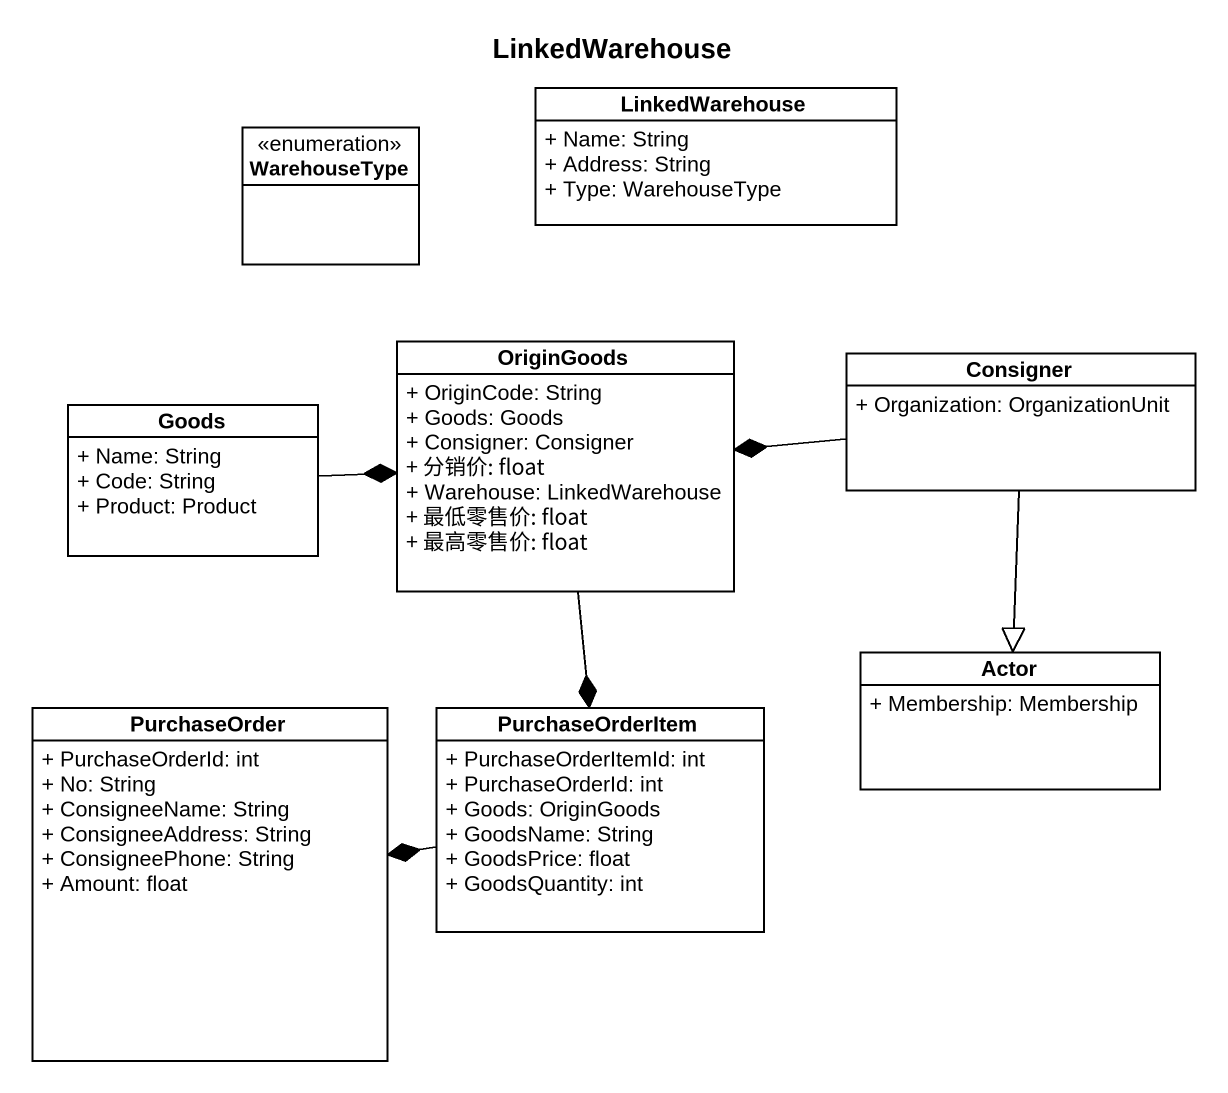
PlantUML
@startuml
title LinkedWarehouse
hide circle
hide empty members
skinparam classAttributeIconSize 0
class LinkedWarehouse {
  + Name: String
  + Address: String
  + Type: WarehouseType
}
enum WarehouseType
class OriginGoods {
  + OriginCode: String
  + Goods: Goods
  + Consigner: Consigner
  + 分销价: float
  + Warehouse: LinkedWarehouse
  + 最低零售价: float
  + 最高零售价: float
}
class Consigner {
  + Organization: OrganizationUnit
}
class Goods {
  + Name: String
  + Code: String
  + Product: Product
}
class PurchaseOrder {
  + PurchaseOrderId: int
  + No: String
  + ConsigneeName: String
  + ConsigneeAddress: String
  + ConsigneePhone: String
  + Amount: float
}
class PurchaseOrderItem {
  + PurchaseOrderItemId: int
  + PurchaseOrderId: int
  + Goods: OriginGoods
  + GoodsName: String
  + GoodsPrice: float
  + GoodsQuantity: int
}
class "Actor" as Actor_ {
  + Membership: Membership
}
OriginGoods --* PurchaseOrderItem
Consigner -left-* OriginGoods
Consigner --|> Actor_
Goods -right-* OriginGoods
PurchaseOrderItem -left-* PurchaseOrder
@enduml
